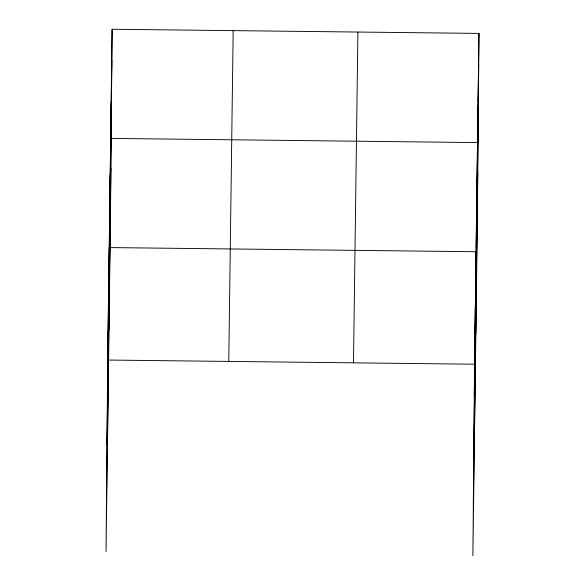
<?xml version="1.0" encoding="UTF-8"?>
<svg xmlns="http://www.w3.org/2000/svg" width="585" height="585" viewBox="0 0 585 585"><rect width="100%" height="100%" fill="white"/><g stroke="black" fill="none" stroke-linecap="round" stroke-linejoin="round"><path stroke-width="0.88" d="M107.801 363.446L108.079 331.929M108.174 335.329L108.452 303.812M108.554 307.213L108.825 275.689M107.53 439.108L109.205 247.572L476.058 251.74L474.384 443.276M109.41 242.709L109.688 211.185M109.9 206.322L110.17 174.798M108.985 329.947L110.66 138.411L477.514 142.579L475.839 334.115M110.872 133.548L111.143 102.024M111.355 97.161L111.633 65.637M112.115 29.25L110.448 220.786L106.031 551.582L107.698 360.046L112.115 29.25L478.969 33.418L477.301 224.954L472.885 555.75L474.552 364.214L478.969 33.418M474.654 367.621L474.932 336.097M475.027 339.497L475.305 307.981M475.408 311.381L475.678 279.864M476.27 246.877L476.541 215.353M476.753 210.49L477.031 178.966M477.726 137.716L477.996 106.192M478.208 101.329L478.486 69.805M107.428 391.57L111.845 60.774M106.967 444.373L111.377 113.578M106.492 498.778L110.909 167.983M228.764 361.42L233.181 30.625M353.494 362.839L357.91 32.043M474.281 395.738L478.698 64.942M473.821 448.541L478.237 117.746M473.345 502.946L477.762 172.151M108.598 360.053L474.552 364.214"/></g></svg>
